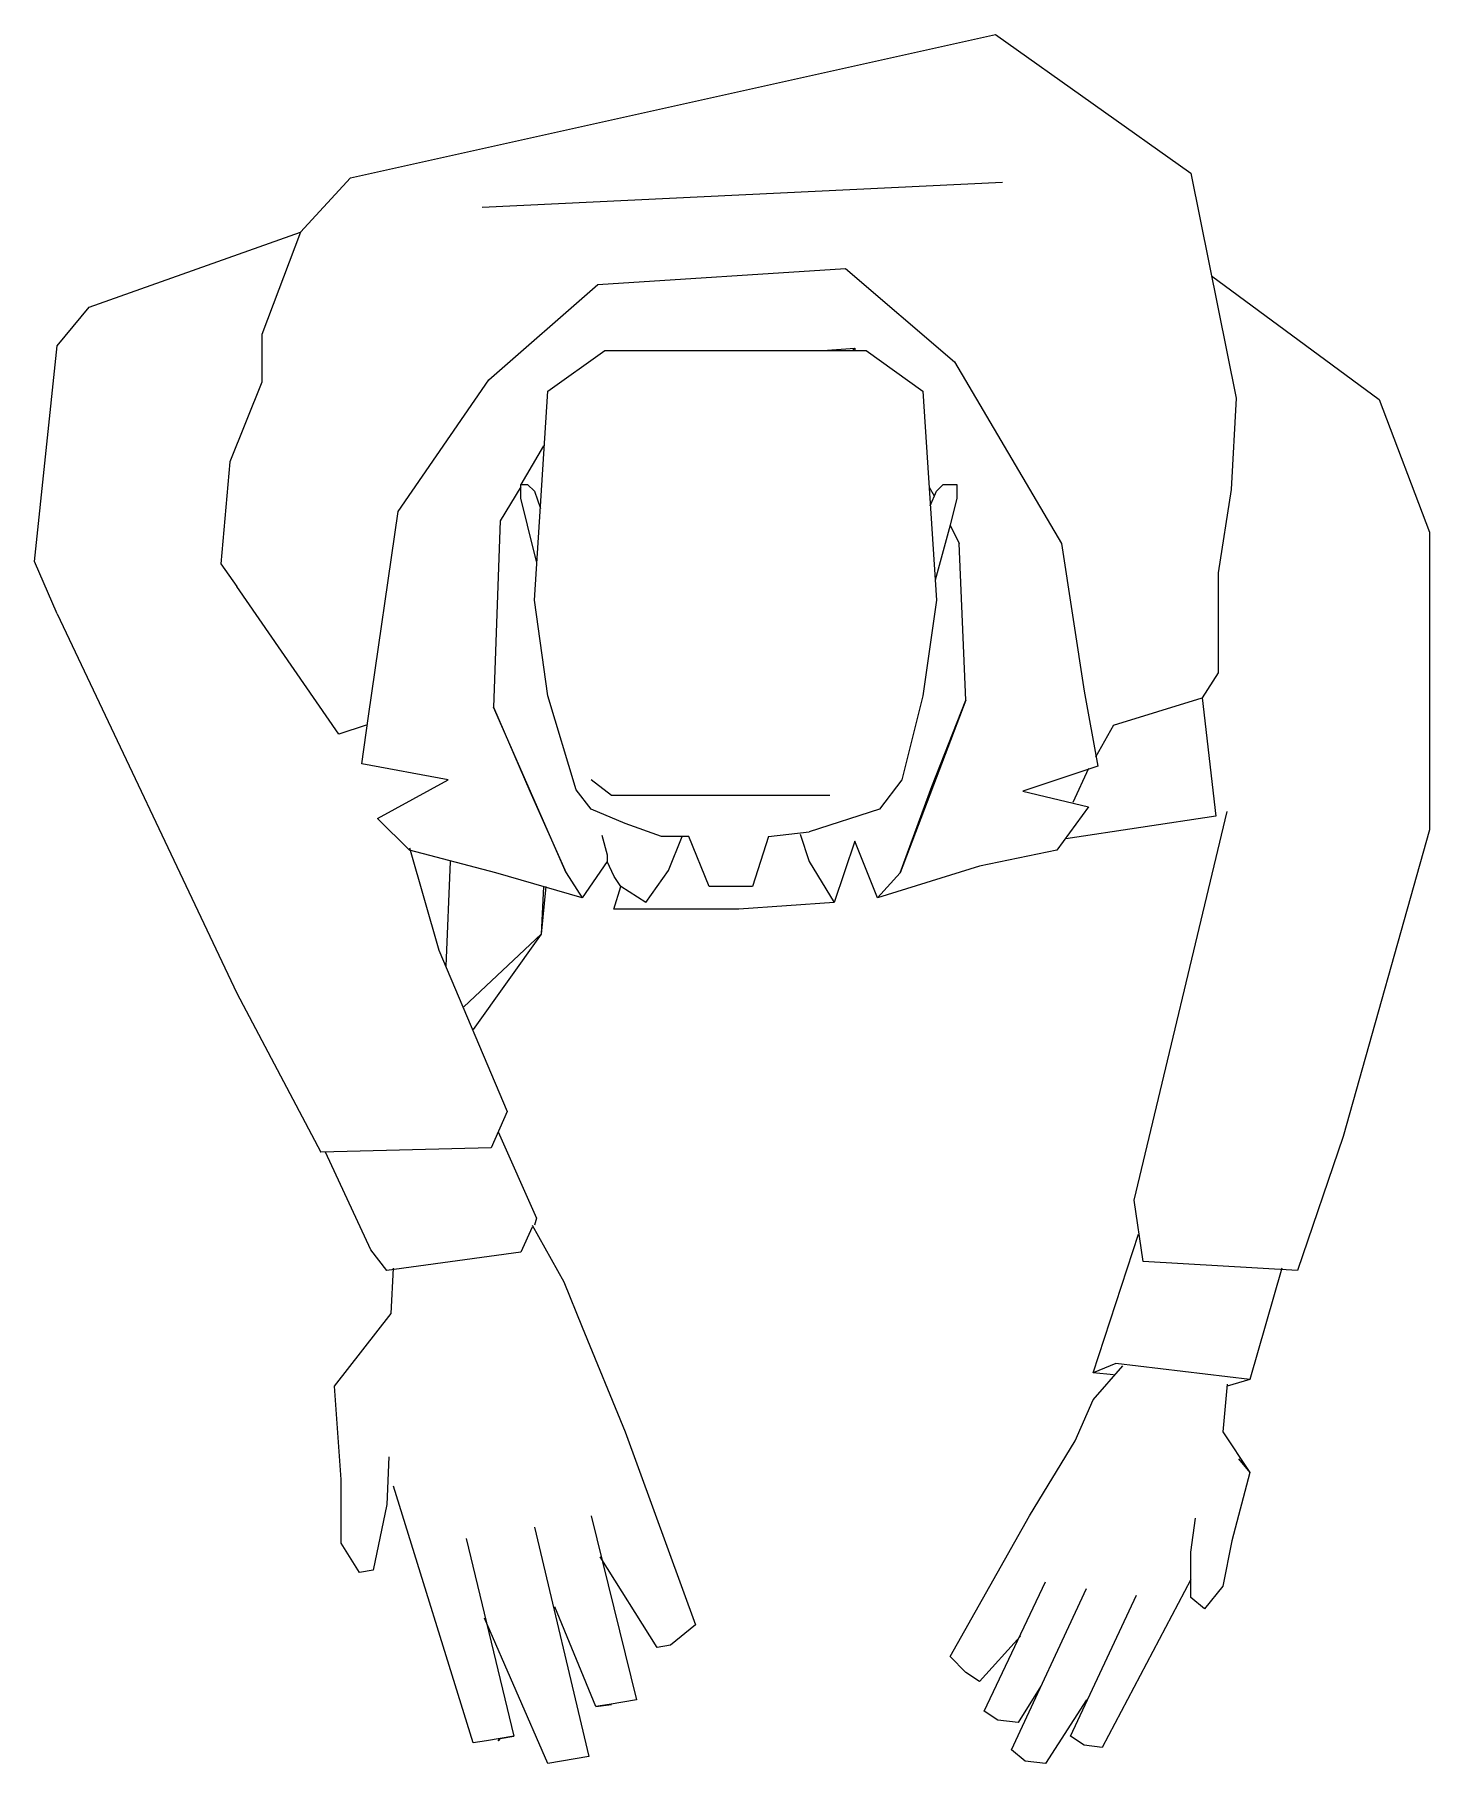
# Model space of a CAD drawing. Extents: x -0.196 to 0.385, y -0.579 to 0.141.
import ezdxf

# ---------------------------------------------------------------- set-up
doc = ezdxf.new("R2010")
doc.units = 0
doc.header["$MEASUREMENT"] = 0
doc.layers.get('0').update_dxf_attribs({"linetype": 'CONTINUOUS'})

msp = doc.modelspace()

# ---------------------------------------------------------------- linework, layer by layer
at = {"color": 7}
for p, q in [((-0.06415, 0.08138), (0.20444, 0.14097)), ((0.20444, 0.14097), (0.28578, 0.08327)), ((-0.08496, 0.05869), (-0.06415, 0.08138)), ((-0.0093, 0.06909), (0.20728, 0.07949)), ((0.28578, 0.08327), (0.30469, -0.01036)), ((-0.17291, 0.02748), (-0.08496, 0.05869)), ((-0.08496, 0.05869), (-0.10104, 0.01613)), ((0.03894, 0.03693), (0.14202, 0.04355)), ((0.14202, 0.04355), (0.18742, 0.00478)), ((-0.00646, -0.00279), (0.03894, 0.03693)), ((-0.18616, 0.0114), (-0.17291, 0.02748)), ((-0.10104, 0.01613), (-0.10104, -0.00373)), ((-0.19561, -0.07845), (-0.18616, 0.0114)), ((0.01813, -0.00752), (0.04177, 0.00951)), ((0.04177, 0.00951), (0.15053, 0.00951)), ((0.13257, 0.00951), (0.14581, 0.01045)), ((0.14581, 0.01045), (0.14486, 0.00951)), ((0.14581, 0.01045), (0.14581, 0.00951)), ((0.15053, 0.00951), (0.17418, -0.00752)), ((0.18742, 0.00478), (0.23187, -0.07088)), ((-0.10104, -0.00373), (-0.11428, -0.03684)), ((-0.04429, -0.05764), (-0.00646, -0.00279)), ((0.01245, -0.09453), (0.01813, -0.00752)), ((0.17418, -0.00752), (0.17985, -0.09453)), ((0.30469, -0.01036), (0.30261, -0.04846)), ((0.36413, -0.01089), (0.38508, -0.06616)), ((0.01624, -0.03022), (0.00678, -0.04629)), ((-0.11428, -0.03684), (-0.11806, -0.0794)), ((0.00678, -0.04724), (-0.00173, -0.06143)), ((0.00678, -0.05197), (0.00678, -0.04629)), ((0.00678, -0.04629), (0.00962, -0.04629)), ((0.00962, -0.04629), (0.01245, -0.04913)), ((0.01245, -0.04913), (0.01495, -0.05629)), ((0.17679, -0.04749), (0.17891, -0.05102)), ((0.17729, -0.05515), (0.17985, -0.04913)), ((0.17985, -0.04913), (0.18269, -0.04629)), ((0.18269, -0.04629), (0.18837, -0.04629)), ((0.18837, -0.04629), (0.18837, -0.05197)), ((0.30261, -0.04846), (0.29713, -0.08318)), ((0.00962, -0.06332), (0.00678, -0.05197)), ((0.18837, -0.05197), (0.18553, -0.06332)), ((-0.05659, -0.14276), (-0.04429, -0.05764)), ((-0.00173, -0.06143), (-0.00457, -0.13898)), ((0.0134, -0.07845), (0.00962, -0.06332)), ((0.18553, -0.06332), (0.1793, -0.0861)), ((0.18553, -0.06332), (0.18931, -0.07088)), ((0.19215, -0.13614), (0.18931, -0.07088)), ((0.23187, -0.07088), (0.24133, -0.13236)), ((0.38508, -0.06616), (0.38508, -0.16451)), ((0.38508, -0.06616), (0.38508, -0.16451)), ((-0.18616, -0.1002), (-0.19561, -0.07845)), ((-0.11806, -0.0794), (-0.11144, -0.08885)), ((0.29713, -0.08318), (0.29713, -0.12479)), ((-0.06888, -0.15033), (-0.11144, -0.08885)), ((-0.18616, -0.1002), (-0.11144, -0.25814)), ((0.01813, -0.13425), (0.01245, -0.09453)), ((0.17985, -0.09453), (0.17418, -0.13425)), ((0.29713, -0.12479), (0.29051, -0.1352)), ((0.0299, -0.17348), (0.01813, -0.13425)), ((0.19215, -0.13614), (0.16472, -0.20802)), ((0.17418, -0.13425), (0.16543, -0.16924)), ((0.17796, -0.17208), (0.19215, -0.13614)), ((0.24133, -0.13236), (0.247, -0.16357)), ((0.25362, -0.14654), (0.29051, -0.1352)), ((0.29051, -0.1352), (0.29618, -0.18437)), ((-0.05942, -0.16262), (-0.05659, -0.14276)), ((0.02569, -0.20802), (-0.00457, -0.13898)), ((-0.00457, -0.13898), (0.01056, -0.17397)), ((-0.05753, -0.14654), (-0.06888, -0.15033)), ((0.25362, -0.14654), (0.24606, -0.15979)), ((-0.02348, -0.16924), (-0.05942, -0.16262)), ((0.247, -0.16357), (0.21579, -0.17397)), ((0.24322, -0.16451), (0.2366, -0.1787)), ((0.38508, -0.16451), (0.38508, -0.19005)), ((0.38508, -0.16451), (0.38508, -0.19005)), ((-0.0528, -0.18532), (-0.02348, -0.16924)), ((0.04461, -0.17586), (0.0361, -0.16924)), ((0.16543, -0.16924), (0.15621, -0.18154)), ((0.16472, -0.20802), (0.17796, -0.17208)), ((0.01056, -0.17397), (0.02569, -0.20802)), ((0.0361, -0.18154), (0.0299, -0.17348)), ((0.07109, -0.17586), (0.04461, -0.17586)), ((0.1354, -0.17586), (0.07109, -0.17586)), ((0.21579, -0.17397), (0.24322, -0.18059)), ((-0.03956, -0.19856), (-0.0528, -0.18532)), ((0.05031, -0.1875), (0.0361, -0.18154)), ((0.15621, -0.18154), (0.1269, -0.19099)), ((0.24322, -0.18059), (0.22998, -0.19856)), ((0.29618, -0.18437), (0.23376, -0.19383)), ((0.26213, -0.34421), (0.30091, -0.18248)), ((0.04053, -0.19227), (0.04272, -0.20045)), ((0.06542, -0.19289), (0.05031, -0.1875)), ((0.07677, -0.19289), (0.06542, -0.19289)), ((0.06825, -0.20707), (0.07393, -0.19289)), ((0.08528, -0.21369), (0.07677, -0.19289)), ((0.10987, -0.19289), (0.10325, -0.21369)), ((0.12311, -0.19194), (0.12689, -0.20329)), ((0.38508, -0.19005), (0.34914, -0.31773)), ((-0.03956, -0.19762), (-0.02727, -0.24017)), ((-0.00362, -0.20802), (-0.03956, -0.19856)), ((0.04272, -0.20045), (0.04272, -0.20329)), ((0.14581, -0.19478), (0.13729, -0.22031)), ((0.15526, -0.21842), (0.14581, -0.19478)), ((0.22998, -0.19856), (0.19782, -0.20518)), ((-0.02254, -0.20329), (-0.02443, -0.24679)), ((0.03231, -0.21842), (-0.00362, -0.20802)), ((0.02569, -0.20802), (0.03231, -0.21842)), ((0.04272, -0.20329), (0.03231, -0.21842)), ((0.04563, -0.20957), (0.04272, -0.20329)), ((0.0588, -0.22031), (0.06825, -0.20707)), ((0.12689, -0.20329), (0.13729, -0.22031)), ((0.19782, -0.20518), (0.15526, -0.21842)), ((0.16472, -0.20802), (0.15526, -0.21842)), ((0.01624, -0.21369), (0.01529, -0.23355)), ((0.01624, -0.21369), (0.01529, -0.23355)), ((0.01624, -0.21369), (0.01529, -0.23355)), ((0.01718, -0.21369), (0.01529, -0.23355)), ((0.04556, -0.22315), (0.04839, -0.21369)), ((0.04839, -0.21369), (0.04563, -0.20957)), ((0.0588, -0.22031), (0.04839, -0.21369)), ((0.10325, -0.21369), (0.08528, -0.21369)), ((0.13729, -0.22031), (0.09757, -0.22315)), ((0.09757, -0.22315), (0.04556, -0.22315)), ((0.01529, -0.23355), (-0.01686, -0.26382)), ((0.01529, -0.23355), (-0.01308, -0.27328)), ((-0.02727, -0.24017), (0.0011, -0.30732)), ((0.0011, -0.30732), (-0.00552, -0.32246)), ((-0.00268, -0.31584), (0.0134, -0.35177)), ((-0.00552, -0.32246), (-0.07645, -0.32435)), ((0.34914, -0.31773), (0.33023, -0.37353)), ((-0.05564, -0.36501), (-0.07456, -0.32435)), ((0.26592, -0.36974), (0.26213, -0.34421)), ((0.0134, -0.35177), (0.01245, -0.35461)), ((0.01151, -0.35556), (0.00678, -0.36596)), ((0.01151, -0.35461), (0.02475, -0.37826)), ((0.24511, -0.41609), (0.26403, -0.35839)), ((-0.04902, -0.37353), (-0.05564, -0.36501)), ((0.00678, -0.36596), (-0.04902, -0.37353)), ((-0.04713, -0.3915), (-0.04618, -0.37258)), ((0.33023, -0.37353), (0.26592, -0.36974)), ((0.32361, -0.37258), (0.31037, -0.41892)), ((0.02475, -0.37826), (0.03231, -0.39717)), ((-0.07077, -0.42176), (-0.04713, -0.3915)), ((0.03231, -0.39717), (0.05028, -0.44068)), ((0.25457, -0.4123), (0.24511, -0.41609)), ((0.24511, -0.42743), (0.25741, -0.41325)), ((0.25362, -0.41703), (0.24511, -0.41609)), ((0.31037, -0.41892), (0.25457, -0.4123)), ((-0.06794, -0.46054), (-0.07077, -0.42176)), ((0.30091, -0.42081), (0.29902, -0.44068)), ((0.31037, -0.41892), (0.30091, -0.42176)), ((0.23754, -0.44446), (0.24511, -0.42743)), ((0.05028, -0.44068), (0.0796, -0.52106)), ((0.21863, -0.47567), (0.23754, -0.44446)), ((0.29902, -0.44068), (0.31037, -0.4577)), ((-0.04807, -0.45108), (-0.04902, -0.47094)), ((0.30564, -0.45202), (0.31037, -0.4577)), ((-0.06794, -0.48702), (-0.06794, -0.46054)), ((0.31037, -0.4577), (0.3028, -0.48607)), ((-0.01308, -0.57024), (-0.04618, -0.46337)), ((-0.04902, -0.47094), (-0.05469, -0.49837)), ((0.01245, -0.4804), (0.03515, -0.57592)), ((0.0361, -0.47567), (0.05501, -0.55227)), ((0.18553, -0.53431), (0.21863, -0.47567)), ((0.28578, -0.4908), (0.28767, -0.47661)), ((-0.06037, -0.49931), (-0.06794, -0.48702)), ((-0.01592, -0.48513), (0.00394, -0.56741)), ((0.3028, -0.48607), (0.29902, -0.50499)), ((0.06352, -0.53052), (0.03988, -0.49269)), ((0.28578, -0.50972), (0.28578, -0.4908)), ((-0.05469, -0.49837), (-0.06037, -0.49931)), ((0.19971, -0.557), (0.22525, -0.5031)), ((0.28578, -0.50215), (0.24889, -0.57214)), ((0.21106, -0.57308), (0.24227, -0.50593)), ((0.23565, -0.56741), (0.26308, -0.50877)), ((0.29145, -0.51444), (0.28578, -0.50972)), ((0.29902, -0.50499), (0.29145, -0.51444)), ((0.03799, -0.55511), (0.02097, -0.5135)), ((0.01813, -0.57876), (-0.00835, -0.51823)), ((0.0796, -0.52106), (0.0692, -0.52958)), ((0.0692, -0.52958), (0.06352, -0.53052)), ((0.21485, -0.52579), (0.19782, -0.54471)), ((0.19215, -0.54093), (0.18553, -0.53431)), ((0.19782, -0.54471), (0.19215, -0.54093)), ((0.22336, -0.5466), (0.2139, -0.56173)), ((0.04461, -0.55417), (0.03799, -0.55511)), ((0.04366, -0.55417), (0.03799, -0.55511)), ((0.03799, -0.55511), (0.04461, -0.55417)), ((0.04366, -0.55417), (0.03799, -0.55511)), ((0.05501, -0.55227), (0.04366, -0.55417)), ((0.05501, -0.55227), (0.04366, -0.55417)), ((0.24227, -0.55227), (0.22525, -0.57876)), ((0.20539, -0.56079), (0.19971, -0.557)), ((0.2139, -0.56173), (0.20539, -0.56079)), ((0.00394, -0.56741), (-0.00741, -0.5693)), ((0.00394, -0.56741), (-0.00741, -0.5693)), ((-0.00173, -0.56835), (-0.00268, -0.5693)), ((-0.00268, -0.5693), (-0.00173, -0.56835)), ((0.00394, -0.56741), (-0.00173, -0.56835)), ((-0.00173, -0.56835), (0.00394, -0.56741)), ((-0.00173, -0.56835), (-0.00173, -0.56835)), ((0.24133, -0.57119), (0.23565, -0.56741)), ((-0.00741, -0.5693), (-0.01308, -0.57024)), ((-0.00741, -0.5693), (-0.01308, -0.57024)), ((0.21674, -0.57781), (0.21106, -0.57308)), ((0.24889, -0.57214), (0.24133, -0.57119)), ((0.0238, -0.57781), (0.01813, -0.57876)), ((0.0238, -0.57781), (0.01813, -0.57876)), ((0.03515, -0.57592), (0.0238, -0.57781)), ((0.03515, -0.57592), (0.0238, -0.57781)), ((0.22525, -0.57876), (0.21674, -0.57781))]:
    msp.add_line(p, q, dxfattribs=at)
for p, q in [((0.29441, 0.04056), (0.36413, -0.01089)), ((0.10987, -0.19289), (0.1269, -0.19099)), ((-0.11144, -0.25814), (-0.07645, -0.32435))]:
    msp.add_line(p, q)

doc.saveas('drawing.dxf')
